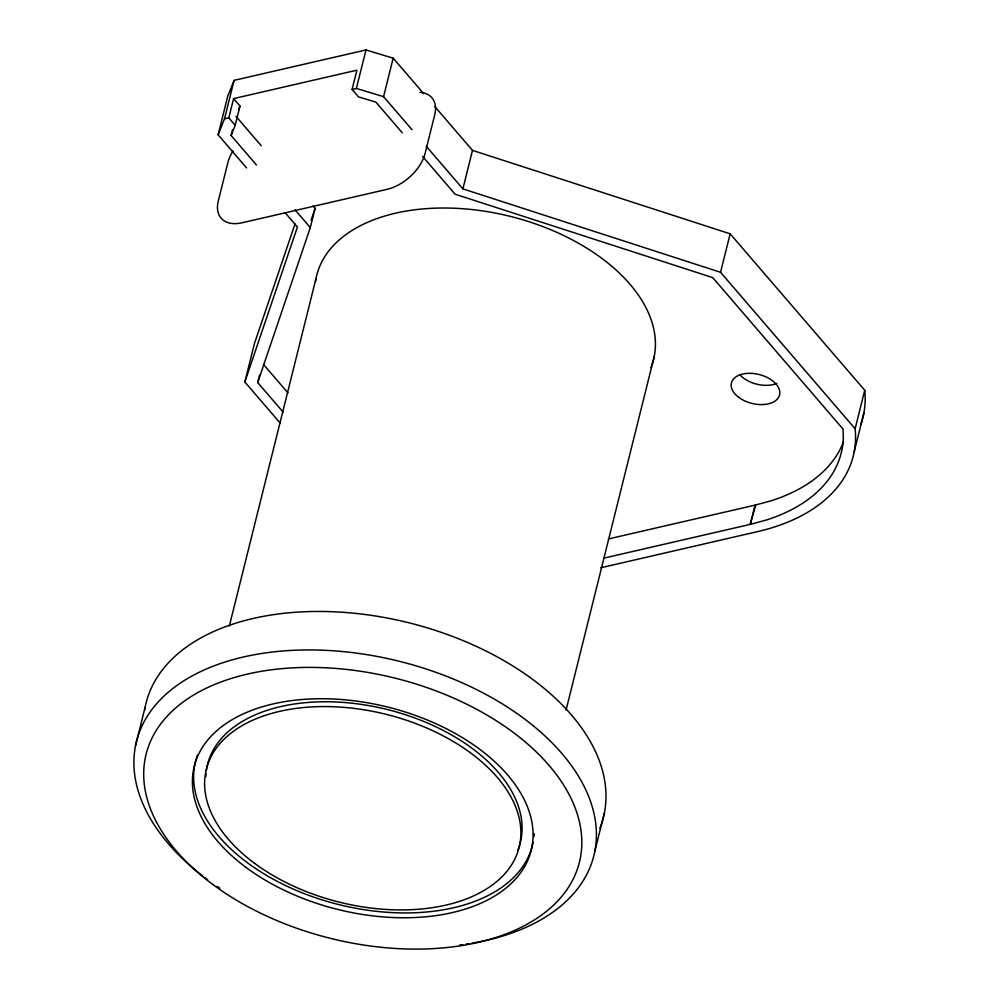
<?xml version="1.0" encoding="UTF-8"?>
<svg xmlns="http://www.w3.org/2000/svg" width="999" height="999" viewBox="0 0 999 999"><rect width="100%" height="100%" fill="white"/><g stroke="black" fill="none" stroke-linecap="round" stroke-linejoin="round"><path stroke-width="1.5" d="M246.591 167.919L218.119 134.815L227.71 96.329L234.103 80.357L365.984 49.95L393.181 58.179L423.688 93.644M218.119 134.815L224.5 118.844L234.103 80.357M256.493 165.022L231.119 135.514L235.19 125.312L228.783 117.857L233.591 98.614L356.905 70.18L352.098 89.423L358.504 96.878L375.899 102.135L402.297 132.817M231.119 135.514L232.592 129.595M235.19 125.312L239.997 106.069L233.591 98.614M135.514 745.766L145.105 707.28M280.257 423.164L244.842 381.993L254.445 343.506L295.005 223.963M283.167 412.137L257.717 382.555L259.565 375.149M257.717 382.555L310.302 227.585L315.11 208.341L313.074 205.981M352.098 89.423L356.381 88.436L365.984 49.95M229.333 626.036L315.971 278.596M412.05 129.758L383.579 96.666L393.181 58.179M600.749 567.782L757.692 531.58A210.814 126.573 14 0 0 855.132 428.758L720.554 272.302L462.899 188.873L472.49 150.374L434.865 106.643M566.096 709.939L654.233 356.456M720.554 272.302L730.157 233.816L472.49 150.374M594.78 851.485L604.383 812.986M603.521 558.216L750.249 524.388L755.044 505.132L770.541 500.961A198.401 119.118 14 0 0 843.568 441.608M750.249 524.388L755.731 504.97M855.132 428.758L864.734 390.259L730.157 233.816M854.195 451.81L863.798 413.324M244.842 381.993L297.427 227.023L285.227 212.837M311.101 220.142L315.11 208.341M238.461 109.89L239.997 106.069M750.936 524.213L765.746 520.204A198.401 119.118 14 0 0 843.331 438.336L843.044 429.095L712.749 277.635L455.094 194.193L422.602 156.431M224.5 118.844L228.783 117.857M608.316 538.973L755.044 505.132M356.381 88.436L383.579 96.666M426.286 146.316L462.899 188.873M235.914 116.271L261.288 145.779M295.08 209.877L310.302 227.585M263.536 364.498L287.962 392.894M205.844 776.585A161.189 96.778 14 0 1 206.044 773.451M206.393 770.354A161.189 96.778 14 0 1 388.911 709.927A161.189 96.778 14 0 1 517.907 849.999M533.079 842.369A173.614 104.233 14 0 1 335.552 903.758A173.614 104.233 14 0 1 197.602 754.657M534.178 833.616A173.614 104.233 14 0 1 533.941 836.563M202.897 876.111A235.714 141.521 14 0 1 218.169 664.335A235.714 141.521 14 0 1 558.029 749.125A235.714 141.521 14 0 1 471.928 943.231M468.843 943.73A235.714 141.521 14 0 1 465.746 944.205M462.724 944.617A235.714 141.521 14 0 1 459.777 945.004M219.842 888.186A235.714 141.521 14 0 1 217.332 886.513M207.592 879.644A235.714 141.521 14 0 1 205.232 877.884M144.605 710.127A235.714 141.521 14 0 1 412.575 623.726A235.714 141.521 14 0 1 599.875 828.221M776.91 383.391A24.8 14.885 14 0 1 739.622 374.475M864.734 390.259A210.814 126.573 14 0 1 860.826 424.325M315.472 281.481A173.614 104.233 14 0 1 512.325 216.895A173.614 104.233 14 0 1 650.923 367.669M232.992 150.974A37.2 22.69 -40.7 0 0 227.884 162.575L218.282 201.061A37.2 22.69 -40.7 0 0 242.108 222.765L386.888 189.385A37.2 22.69 -40.7 0 0 425.112 153.359L434.715 114.873A37.2 22.69 -40.7 0 0 419.88 92.345M254.47 863.248A161.189 96.778 14 0 0 516.708 854.807A161.189 96.778 14 0 0 317.083 706.68A161.189 96.778 14 0 0 254.47 863.248M246.116 867.494A173.614 104.233 14 0 0 528.571 858.391A173.614 104.233 14 0 0 313.561 698.863A173.614 104.233 14 0 0 246.116 867.494M212.75 884.44A223.289 134.066 14 0 0 576.023 872.739A223.289 134.066 14 0 0 299.488 667.557A223.289 134.066 14 0 0 212.75 884.44M738.835 397.415A24.8 14.885 14 0 0 779.195 396.116A24.8 14.885 14 0 0 748.476 373.326A24.8 14.885 14 0 0 738.835 397.415"/></g></svg>
